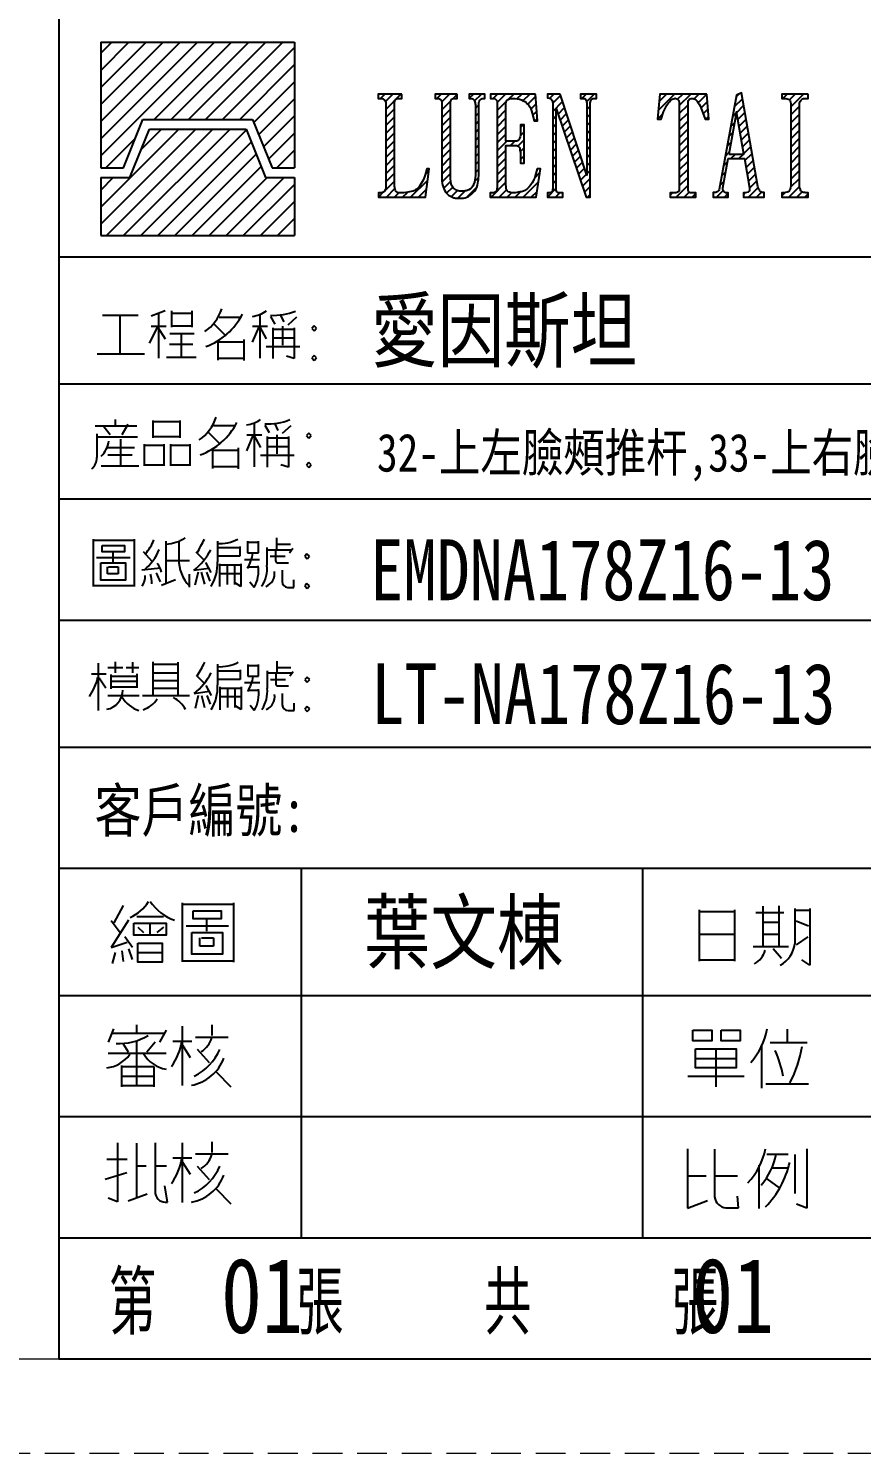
# Model space of a CAD drawing. Header units: millimetres. Extents: x 28656 to 29764, y -21384 to -20601.
# Drawn here: x 29523.4 to 29627.8, y -21384 to -21205.4 of the extents above; entities that cross this region are included whole.
import ezdxf

# ---------------------------------------------------------------- set-up
doc = ezdxf.new("R2010")
doc.units = ezdxf.units.MM
doc.header["$LTSCALE"] = 8
doc.linetypes.add('DASHED', pattern=[0.75, 0.5, -0.25])
doc.layers.add('A', color=7, linetype='Continuous')
doc.layers.add('dim', color=3, linetype='Continuous', lineweight=15)
doc.layers.add('MBOM-ASSIS-LAYER', color=71, linetype='Continuous', lineweight=9)
doc.styles.add('ROMANS', font='ROMANS.shx', dxfattribs={"height": 5, "bigfont": 'chineset.shx'})
doc.styles.add('style1', font='mingliu.ttc', dxfattribs={"width": 0.75})

# ---------------------------------------------------------------- blocks, each defined once
blk = doc.blocks.new('*X2')
at = {"color": 0}
for p, q in [((-246.878, -247.762), (-241.98, -242.864)), ((-246.878, -246.878), (-242.864, -242.864)), ((-246.596, -248.364), (-241.096, -242.864)), ((-245.713, -248.364), (-240.213, -242.864)), ((-244.829, -248.364), (-239.364, -242.899)), ((-244.798, -243.914), (-243.748, -242.864)), ((-243.945, -248.364), (-239.111, -243.531)), ((-243.061, -248.364), (-238.859, -244.162)), ((-242.177, -248.364), (-238.606, -244.793)), ((-246.878, -245.994), (-246.248, -245.364)), ((-241.293, -248.364), (-238.293, -245.364)), ((-240.409, -248.364), (-237.409, -245.364)), ((-239.525, -248.364), (-236.878, -245.717)), ((-238.641, -248.364), (-236.878, -246.6)), ((-237.758, -248.364), (-236.878, -247.484))]:
    blk.add_line(p, q, dxfattribs=at)
blk = doc.blocks.new('*X3')
at = {"color": 0}
for p, q in [((-246.878, -244.226), (-241.016, -238.364)), ((-246.878, -243.342), (-241.9, -238.364)), ((-246.878, -242.458), (-242.784, -238.364)), ((-246.878, -241.574), (-243.668, -238.364)), ((-246.878, -240.691), (-244.551, -238.364)), ((-246.878, -239.807), (-245.435, -238.364)), ((-246.878, -238.923), (-246.319, -238.364)), ((-244.132, -242.364), (-240.132, -238.364)), ((-243.248, -242.364), (-239.248, -238.364)), ((-242.364, -242.364), (-238.364, -238.364)), ((-241.48, -242.364), (-237.48, -238.364)), ((-240.596, -242.364), (-236.878, -238.646)), ((-239.713, -242.364), (-236.878, -239.529)), ((-238.979, -242.515), (-236.878, -240.413)), ((-238.727, -243.146), (-236.878, -241.297)), ((-238.474, -243.777), (-236.878, -242.181)), ((-238.221, -244.409), (-236.878, -243.065)), ((-246.632, -244.864), (-245.106, -243.338)), ((-237.793, -244.864), (-236.878, -243.949)), ((-245.748, -244.864), (-245.695, -244.811)), ((-236.909, -244.864), (-236.878, -244.833))]:
    blk.add_line(p, q, dxfattribs=at)
blk = doc.blocks.new('20051210.083501')
at = {"layer": 'A'}
for p, q in [((0, 0), (0, -12.46)), ((0, 0), (19.17, 0)), ((19.17, 0), (19.17, -12.46)), ((2.23, -12.46), (4.14, -7.67)), ((4.14, -7.67), (15.02, -7.67)), ((15.02, -7.67), (16.94, -12.46)), ((2.87, -13.42), (4.79, -8.62)), ((4.79, -8.62), (14.37, -8.62)), ((14.37, -8.62), (16.29, -13.42)), ((0, -12.46), (2.23, -12.46)), ((16.94, -12.46), (19.17, -12.46)), ((0, -13.42), (2.87, -13.42)), ((0, -13.42), (0, -19.17)), ((16.29, -13.42), (19.17, -13.42)), ((19.17, -13.42), (19.17, -19.17)), ((0, -19.17), (19.17, -19.17))]:
    blk.add_line(p, q, dxfattribs=at)
at = {"layer": 'A', "xscale": 1.916639999999461, "yscale": 1.916639999999916, "zscale": 1.91664}
for name in ['*X3', '*X2']:
    blk.add_blockref(name, (473.18, 456.86), dxfattribs=at)
blk = doc.blocks.new('20100617.142056')
at = {"layer": 'MBOM-ASSIS-LAYER'}
blk.add_line((-12.7, 12.7), (-1176.3, 12.7), dxfattribs=at)
at = {"layer": 'MBOM-ASSIS-LAYER', "linetype": 'DASHED'}
blk.add_line((0, 0), (-1189, 0), dxfattribs=at)

msp = doc.modelspace()

# ---------------------------------------------------------------- hatches: boundary and pattern name
at = {"layer": 'A'}
h = msp.add_hatch(dxfattribs=at)
h.set_pattern_fill('ANSI31', color=256, scale=0.224573, style=0)
h.set_pattern_definition([(45, (65794.35026, -19935.1397), (-0.50418051, 0.50418051), [])])
h.paths.add_polyline_path([(29735.448, -21225.999), (29735.448, -21226.548), (29735.941, -21226.548, 0.0414633), (29736.877, -21226.507, 0.0098365), (29738.088, -21226.33, 0.0742962), (29738.985, -21226.039, 0), (29738.985, -21226.039, 0.0820892), (29740.091, -21225.24, 0), (29740.091, -21225.24, 0.0994446), (29741.076, -21223.746, 0.0507965), (29741.576, -21222.026, 0.0544958), (29741.738, -21219.814), (29741.706, -21218.918), (29741.56, -21217.997, 0.0652171), (29741.391, -21217.238), (29741.391, -21217.238), (29741.019, -21216.221), (29740.575, -21215.454, 0.0255552), (29739.582, -21214.461, 0.1195021), (29738.613, -21213.936, 0.0499872), (29736.998, -21213.677, 0.0064973), (29735.941, -21213.629), (29735.456, -21213.613), (29735.456, -21214.17), (29736.021, -21214.17, -0.31305), (29736.167, -21214.21, -0.1750245), (29736.272, -21214.501), (29736.272, -21225.627, -0.0611975), (29736.223, -21225.781, -0.2937019), (29735.884, -21225.999)])
h.paths.add_polyline_path([(29737.375, -21214.589), (29737.375, -21225.551, 0), (29737.375, -21225.551, 0.1084649), (29737.434, -21225.817, 0.3983232), (29737.531, -21225.856), (29737.746, -21225.85, 0.0763618), (29738.343, -21225.74, 0.089624), (29739.149, -21225.285, 0), (29739.149, -21225.285, 0.0989952), (29739.785, -21224.499, 0.0470821), (29740.201, -21223.486, 0.0375978), (29740.532, -21222.005, 0), (29740.532, -21222.005, 0.0259589), (29740.649, -21220.751, 0.0205474), (29740.649, -21219.219, 0.0331816), (29740.506, -21217.894, 0), (29740.506, -21217.894, 0.0397704), (29740.22, -21216.789, 0), (29740.22, -21216.789, 0.0390929), (29739.824, -21215.88, 0.0785078), (29739.129, -21214.958, 0.0940735), (29738.298, -21214.412, 0.1004309), (29737.733, -21214.302, 0.0772307), (29737.453, -21214.347), (29737.395, -21214.445)], flags=16)
h.paths.add_polyline_path([(29721.386, -21213.635), (29721.386, -21214.181), (29721.782, -21214.181, -0.4471104), (29722.327, -21214.79), (29722.327, -21225.352, -0.3629609), (29721.782, -21226.004), (29721.407, -21226.004), (29721.407, -21226.55), (29727.33, -21226.55), (29727.758, -21222.99), (29727.48, -21222.99), (29727.266, -21223.749, -0.1151305), (29726.346, -21225.416, -0.1470783), (29725.748, -21225.78, -0.0200187), (29724.86, -21225.972, -0.0920225), (29723.791, -21225.962), (29723.546, -21225.748), (29723.417, -21225.181), (29723.417, -21223.887), (29723.417, -21214.751, -0.1486596), (29723.544, -21214.335, -0.2444346), (29723.846, -21214.169), (29724.363, -21214.169), (29724.363, -21213.635)])
h.paths.add_polyline_path([(29709.738, -21228.421), (29709.849, -21228.612), (29710.061, -21228.479), (29710.789, -21227.98, 0.0700903), (29711.166, -21227.635), (29711.596, -21227.242), (29712.148, -21226.584), (29712.583, -21225.952, 0.0489267), (29712.912, -21225.357, -0.0112917), (29713.449, -21224.189), (29713.661, -21223.552, 0.0452148), (29713.9, -21222.538, 0.0194511), (29714.054, -21221.036, 0.0381497), (29714.038, -21219.815, 0.0187929), (29713.873, -21218.525, 0.0471864), (29713.491, -21217.081, 0), (29713.491, -21217.081, 0.0282667), (29713.019, -21215.992, 0.0441271), (29712.328, -21214.878, 0.0213392), (29711.474, -21213.832, 0.0597799), (29710.518, -21212.988, 0.0000522), (29709.852, -21212.528), (29709.74, -21212.732), (29709.927, -21212.904, -0.0146115), (29710.426, -21213.39, -0.0089534), (29710.858, -21213.853, -0.0238855), (29711.269, -21214.355, -0.0123206), (29711.71, -21214.982, -0.0281505), (29712.173, -21215.767, 0), (29712.173, -21215.767, -0.0165965), (29712.623, -21216.717, -0.0665241), (29712.946, -21217.852, 0.0184753), (29713.077, -21218.567, -0.0507901), (29713.138, -21219.087), (29713.204, -21219.714, -0.0444565), (29713.226, -21220.951, -0.0008859), (29713.135, -21222.177, -0.0557862), (29712.865, -21223.611, 0.0089738), (29712.652, -21224.349), (29712.355, -21225.034), (29711.686, -21226.175), (29711.267, -21226.775), (29710.534, -21227.635)])
h.paths.add_polyline_path([(29728.355, -21216.772), (29728.633, -21213.622), (29734.539, -21213.622), (29734.772, -21216.763), (29734.333, -21216.763), (29733.77, -21215.322, 0.0956872), (29733.322, -21214.526, 0), (29733.322, -21214.526, 0.0984077), (29732.928, -21214.212, 0.2621702), (29732.445, -21214.23, 0), (29732.445, -21214.23, 0.2609355), (29732.195, -21214.678), (29732.195, -21225.515, 0.1320932), (29732.248, -21225.82, 0), (29732.248, -21225.82, 0.2912007), (29732.544, -21226.008), (29733.179, -21226.008), (29733.179, -21226.554), (29729.939, -21226.554), (29729.939, -21226.008), (29730.548, -21226.008, 0.1278797), (29730.96, -21225.882, 0.2609355), (29731.085, -21225.659), (29731.085, -21214.732), (29731.04, -21214.427), (29730.87, -21214.248), (29730.673, -21214.186, 0.2119014), (29730.485, -21214.159, 0.1524638), (29729.841, -21214.579, 0.0886389), (29729.125, -21215.85), (29728.803, -21216.772)])
h.paths.add_polyline_path([(29700.548, -21225.912), (29700.548, -21226.54), (29706.076, -21226.54), (29706.631, -21222.709), (29706.242, -21222.709), (29705.888, -21223.849, -0.078387), (29705.448, -21224.743, -0.0405768), (29704.834, -21225.479), (29704.445, -21225.71, -0.1243815), (29703.615, -21225.956, 0.0324642), (29703.204, -21225.999), (29701.746, -21225.999), (29706.624, -21214.165), (29706.624, -21213.602), (29701.241, -21213.602), (29700.707, -21217.246), (29701.09, -21217.246), (29701.349, -21216.388, -0.0647548), (29701.905, -21215.154, -0.1575087), (29702.785, -21214.403, -0.0914417), (29703.795, -21214.187, 0.0106211), (29704.228, -21214.165), (29705.412, -21214.165)])
h.paths.add_polyline_path([(29679.026, -21220.354, 0.0315123), (29679.154, -21222.349, 0.0402062), (29679.476, -21223.875, 0.0623728), (29680.092, -21225.282, -0.0031537), (29680.772, -21226.44, 0.0650154), (29681.379, -21227.231, 0.0004545), (29681.879, -21227.731, 0.066774), (29682.825, -21228.452, -0.0041036), (29683.083, -21228.602), (29683.192, -21228.414), (29682.967, -21228.194), (29682.396, -21227.598, -0.043122), (29681.725, -21226.765, -0.0144025), (29681.163, -21225.873, -0.0174648), (29680.609, -21224.857, -0.0539346), (29680.396, -21224.286, 0.031882), (29680.267, -21223.886), (29680.096, -21223.12, -0.0371427), (29679.959, -21222.178, 0.0047038), (29679.876, -21221.141, -0.0465851), (29679.88, -21219.966, -0.0007597), (29679.988, -21218.866, -0.0351514), (29680.205, -21217.604, 0), (29680.205, -21217.604, -0.0239146), (29680.505, -21216.592, -0.0614674), (29681, -21215.588, 0.0140719), (29681.525, -21214.738, -0.068346), (29682.288, -21213.759, 0.0243719), (29682.733, -21213.28, -0.0490829), (29683.208, -21212.817, 0), (29683.208, -21212.817, 0.0301326), (29683.303, -21212.732), (29683.192, -21212.526), (29682.801, -21212.788), (29682.801, -21212.788, 0.0494384), (29681.802, -21213.612, 0.0177696), (29681.055, -21214.418, 0.042056), (29680.504, -21215.179, 0.0470099), (29679.458, -21217.348, 0.0754491), (29679.21, -21218.543), (29679.118, -21219.14, 0.0385372)])
h.paths.add_polyline_path([(29686.348, -21222.452), (29687.335, -21226.675), (29687.541, -21226.469, -0.1357493), (29687.952, -21226.236, -0.2278345), (29688.487, -21226.346, 0.135743), (29689.035, -21226.565, -0.0672556), (29689.419, -21226.661), (29690.228, -21226.689), (29690.749, -21226.579, 0.1526658), (29691.434, -21226.195, 0.0586811), (29692.394, -21224.906, 0.1413241), (29692.668, -21223.796), (29692.709, -21222.987, 0.0934362), (29692.586, -21222.082, 0.0736867), (29692.065, -21221.054, 0), (29692.065, -21221.054, 0.101128), (29690.968, -21220.026, -0.036431), (29690.036, -21219.354, 0.0378749), (29689.021, -21218.628, -0.105904), (29688.528, -21218.162, -0.0243212), (29688.171, -21217.586, -0.0885428), (29687.98, -21217.024, 0), (29687.98, -21217.024, -0.0445383), (29687.925, -21216.16, 0), (29687.925, -21216.16, -0.0555732), (29688.076, -21215.063, -0.1531711), (29688.514, -21214.351, 0), (29688.514, -21214.351, -0.1349704), (29689.172, -21214.035, -0.1850459), (29689.967, -21214.186, 0.0194675), (29690.598, -21214.542), (29691.078, -21215.063, -0.0923633), (29691.585, -21215.872, -0.0080312), (29692.106, -21217.257), (29692.545, -21217.161), (29691.791, -21213.473), (29691.599, -21213.706, -0.2747762), (29690.913, -21213.953, -0.0854284), (29690.296, -21213.72, 0.1752427), (29689.049, -21213.487, 0.1106125), (29687.925, -21213.939, 0.1819994), (29687.047, -21215.2, 0.0535258), (29686.801, -21216.942, 0.1300031), (29687.13, -21218.381, 0.0775644), (29688.034, -21219.601, 0), (29688.034, -21219.601, 0.0682662), (29689.172, -21220.451, -0.0563125), (29690.214, -21221.191, 0.0033658), (29691.037, -21221.918, -0.1932925), (29691.366, -21222.562), (29691.53, -21222.946, -0.1577109), (29691.612, -21223.837), (29691.544, -21224.618), (29691.283, -21225.194), (29690.845, -21225.784, -0.2441194), (29690.365, -21226.017), (29690.091, -21226.099), (29689.693, -21226.072, -0.1667011), (29688.816, -21225.701, -0.0146364), (29688.021, -21224.948, -0.1187079), (29687.404, -21223.933), (29686.828, -21222.37)])
h.paths.add_polyline_path([(29658.391, -21225.999), (29658.391, -21226.548), (29658.883, -21226.548, 0.0414633), (29659.82, -21226.507, 0.0098365), (29661.031, -21226.33, 0.0742962), (29661.927, -21226.039, 0), (29661.927, -21226.039, 0.0820892), (29663.033, -21225.24, 0), (29663.033, -21225.24, 0.0994446), (29664.018, -21223.746, 0.0507965), (29664.519, -21222.026, 0.0544958), (29664.681, -21219.814), (29664.648, -21218.918), (29664.503, -21217.997, 0.0652171), (29664.333, -21217.238), (29663.962, -21216.221), (29663.518, -21215.454, 0.0255552), (29662.525, -21214.461, 0.1195021), (29661.556, -21213.936, 0.0499872), (29659.941, -21213.677, 0.0064973), (29658.883, -21213.629), (29658.883, -21213.629), (29658.399, -21213.613), (29658.399, -21214.17), (29658.964, -21214.17, -0.31305), (29659.109, -21214.21, -0.1750245), (29659.214, -21214.501), (29659.214, -21225.627, -0.0611975), (29659.166, -21225.781, 0), (29659.166, -21225.781, -0.2937019), (29658.827, -21225.999)])
h.paths.add_polyline_path([(29651.324, -21213.635), (29651.324, -21214.181), (29651.72, -21214.181, -0.4471104), (29652.265, -21214.79), (29652.265, -21225.352, -0.3629609), (29651.72, -21226.004), (29651.346, -21226.004), (29651.346, -21226.55), (29657.268, -21226.55), (29657.696, -21222.99), (29657.418, -21222.99), (29657.204, -21223.749), (29657.204, -21223.749, -0.1151305), (29656.285, -21225.416, -0.1470783), (29655.686, -21225.78, -0.0200187), (29654.799, -21225.972, -0.0920225), (29653.73, -21225.962), (29653.484, -21225.748), (29653.355, -21225.181), (29653.355, -21223.887), (29653.355, -21214.751, -0.1486596), (29653.482, -21214.335, -0.2444346), (29653.784, -21214.169), (29654.301, -21214.169), (29654.301, -21213.635)])
h.paths.add_polyline_path([(29660.318, -21214.589), (29660.318, -21225.551, 0.1084649), (29660.377, -21225.817, 0.3983232), (29660.474, -21225.856), (29660.688, -21225.85, 0.0763618), (29661.286, -21225.74, 0.089624), (29662.091, -21225.285, 0), (29662.091, -21225.285, 0.0989952), (29662.728, -21224.499, 0.0470821), (29663.143, -21223.486, 0.0375978), (29663.475, -21222.005, 0), (29663.475, -21222.005, 0.0259589), (29663.592, -21220.751, 0.0205474), (29663.592, -21219.219, 0.0331816), (29663.449, -21217.894, 0.0397704), (29663.163, -21216.789, 0), (29663.163, -21216.789, 0.0390929), (29662.767, -21215.88, 0.0785078), (29662.072, -21214.958, 0.0940735), (29661.24, -21214.412, 0.1004309), (29660.675, -21214.302, 0.0772307), (29660.396, -21214.347), (29660.338, -21214.445)], flags=16)
h.paths.add_polyline_path([(29637.314, -21220.58), (29637.371, -21221.185), (29637.485, -21222.245), (29637.655, -21223.323, 0.1114199), (29638.147, -21224.817, 0.0496859), (29639.187, -21226.217, 0.186465), (29640.057, -21226.652), (29640.454, -21226.689, 0.0375207), (29641.249, -21226.462, 0.1534797), (29642.081, -21225.819), (29642.818, -21224.76, 0.0128615), (29643.461, -21222.547, 0.0754903), (29643.67, -21220.599, 0.0019683), (29643.537, -21217.857, 0.0822677), (29643.159, -21216.135), (29642.705, -21215.001), (29642.1, -21214.149), (29641.343, -21213.639, 0.2029711), (29640.643, -21213.469, 0.019715), (29639.717, -21213.658, 0.1971419), (29638.809, -21214.32, 0.0532198), (29637.825, -21216.381, 0.0768728), (29637.371, -21218.802)])
h.paths.add_polyline_path([(29630.208, -21226.002), (29630.208, -21226.548), (29631.958, -21226.548), (29631.958, -21226.007), (29631.656, -21226.007, -0.236068), (29631.383, -21225.87, -0.1778629), (29631.324, -21225.675, 0.0731766), (29631.31, -21225.504), (29631.31, -21216.182), (29632.953, -21226.267), (29633.402, -21226.267), (29634.874, -21215.56), (29634.874, -21225.546, -0.1813346), (29634.728, -21225.936), (29634.572, -21225.985), (29634.425, -21225.994), (29634.26, -21225.994), (29634.26, -21226.54), (29636.727, -21226.54), (29636.727, -21225.994), (29636.259, -21225.994, -0.2703491), (29636.025, -21225.858, -0.1661539), (29635.966, -21225.546), (29635.966, -21214.663, -0.2754595), (29636.268, -21214.156), (29636.737, -21214.156), (29636.737, -21213.61), (29634.698, -21213.61), (29633.333, -21222.981), (29631.851, -21213.617), (29630.213, -21213.617), (29630.213, -21214.168), (29630.515, -21214.168, -0.2042261), (29630.812, -21214.295, 0), (29630.812, -21214.295, -0.2004412), (29630.871, -21214.446, 0.0488454), (29630.886, -21214.651), (29630.886, -21225.514, -0.1282881), (29630.798, -21225.851, -0.2763778), (29630.535, -21226.002)])
h.paths.add_polyline_path([(29638.424, -21219.725, 0.0107728), (29638.472, -21221.636, 0.0226526), (29638.665, -21223.723, 0.0660072), (29638.922, -21224.654, 0.0545447), (29639.452, -21225.601, 0.2164164), (29640.254, -21226.066, 0.1433054), (29641.025, -21225.922, 0), (29641.025, -21225.922, 0.1933289), (29641.811, -21225.023, 0.0342724), (29642.341, -21223.097, 0.0520414), (29642.582, -21220.592), (29642.566, -21218.618), (29642.293, -21216.531), (29641.94, -21215.279, -0.0180621), (29641.506, -21214.524, 0.2109706), (29641.121, -21214.219, 0.0423726), (29640.463, -21214.107, 0.2013091), (29639.917, -21214.284, 0.0679648), (29639.419, -21214.846, 0), (29639.419, -21214.846, 0.0561857), (29638.922, -21215.809, 0.0807476), (29638.504, -21217.831)], flags=16)
h.paths.add_polyline_path([(29644.441, -21213.618), (29644.441, -21214.174), (29644.801, -21214.174, -0.4453624), (29645.265, -21214.689), (29645.265, -21224.086, 0.1272962), (29645.729, -21225.878, 0.0960143), (29645.878, -21226.056, -0.0247325), (29646.21, -21226.353), (29646.691, -21226.577, 0.1076234), (29647.075, -21226.663), (29647.785, -21226.674, 0.1445312), (29648.609, -21226.445, 0.0767167), (29649.354, -21225.804, 0), (29649.354, -21225.804, 0.1475227), (29649.806, -21224.773, -0.0034333), (29649.921, -21223.88), (29649.921, -21214.723, -0.3258682), (29650.321, -21214.174), (29650.688, -21214.174), (29650.688, -21213.624), (29648.712, -21213.624), (29648.712, -21214.174), (29649.022, -21214.174, -0.2211811), (29649.268, -21214.288, -0.1386424), (29649.457, -21214.706, -0.0291948), (29649.48, -21214.958), (29649.48, -21223.834, -0.096528), (29649.262, -21224.95, -0.1769594), (29648.667, -21225.609, 0), (29648.667, -21225.609, -0.0838676), (29648.214, -21225.758, -0.0420431), (29647.613, -21225.798, -0.1259814), (29647.092, -21225.655, 0), (29647.092, -21225.655, -0.0862317), (29646.662, -21225.3, -0.130353), (29646.513, -21224.991), (29646.416, -21224.687), (29646.359, -21224.103), (29646.359, -21214.632, -0.403205), (29646.806, -21214.168), (29647.189, -21214.168), (29647.189, -21213.618)])
h.paths.add_polyline_path([(29609.235, -21225.972), (29609.235, -21226.55), (29611.111, -21226.55), (29611.111, -21226), (29610.942, -21226, -0.2793781), (29610.476, -21225.718, 0), (29610.476, -21225.718, -0.1828166), (29610.434, -21225.365), (29611.083, -21221.712), (29613.156, -21221.712), (29613.763, -21225.365, -0.117222), (29613.735, -21225.774), (29613.593, -21225.93), (29613.227, -21225.986), (29613.001, -21225.986), (29613.001, -21226.55), (29615.625, -21226.55), (29615.625, -21225.972), (29615.498, -21225.972, -0.3099246), (29615.004, -21225.633, 0.0340023), (29614.807, -21225.21), (29612.761, -21213.46), (29612.155, -21213.774), (29609.968, -21225.577, -0.1981024), (29609.813, -21225.817, -0.0880206), (29609.475, -21225.972)])
h.paths.add_polyline_path([(29611.19, -21221.141), (29612.146, -21215.838), (29613.067, -21221.141)], flags=16)
h.paths.add_polyline_path([(29617.84, -21213.627), (29617.84, -21214.173), (29618.155, -21214.173, -0.1151205), (29618.785, -21214.32), (29618.869, -21214.478), (29618.932, -21214.793), (29618.932, -21225.203, -0.165023), (29618.733, -21225.791, -0.196744), (29618.48, -21225.938, 0.0151159), (29618.113, -21226.001), (29617.84, -21226.001), (29617.84, -21226.558), (29621.138, -21226.558), (29621.138, -21225.991), (29620.844, -21225.991, -0.1510207), (29620.266, -21225.812, -0.2299796), (29620.14, -21225.592), (29620.046, -21225.276, -0.1303355), (29620.035, -21224.951), (29620.035, -21214.909, -0.23248), (29620.34, -21214.289, 0), (29620.34, -21214.289, -0.2001016), (29620.77, -21214.173), (29621.118, -21214.173), (29621.118, -21213.627)])
h.paths.add_polyline_path([(29588.457, -21213.619), (29588.457, -21214.098), (29588.542, -21214.098, -0.296966), (29589.035, -21214.418, 0), (29589.035, -21214.418, -0.1129405), (29589.116, -21214.839), (29589.116, -21225.476, -0.139346), (29588.994, -21225.905, -0.2178389), (29588.899, -21225.968, 0.0242396), (29588.728, -21226.004), (29588.457, -21226.004), (29588.457, -21226.547), (29590.368, -21226.547), (29590.368, -21226), (29589.916, -21226, -0.3152222), (29589.6, -21225.778, 0), (29589.6, -21225.778, -0.090974), (29589.555, -21225.512), (29589.555, -21215.412), (29593.323, -21226.547), (29593.82, -21226.547), (29593.82, -21214.735, -0.1765617), (29593.997, -21214.251, -0.2069332), (29594.123, -21214.188, 0.0522334), (29594.263, -21214.165), (29594.588, -21214.165), (29594.588, -21213.623), (29592.614, -21213.623), (29592.614, -21214.161), (29592.93, -21214.161, -0.1748169), (29593.206, -21214.26, 0), (29593.206, -21214.26, -0.196301), (29593.346, -21214.522, 0.0208197), (29593.377, -21214.739), (29593.377, -21223.804), (29590.047, -21213.619)])
h.paths.add_polyline_path([(29602.241, -21216.772), (29602.519, -21213.622), (29608.425, -21213.622), (29608.658, -21216.763), (29608.219, -21216.763), (29607.655, -21215.322, 0.0956872), (29607.208, -21214.526, 0), (29607.208, -21214.526, 0.0984077), (29606.814, -21214.212, 0.2621702), (29606.331, -21214.23, 0), (29606.331, -21214.23, 0.2609355), (29606.08, -21214.678), (29606.08, -21225.515, 0.1320932), (29606.134, -21225.82, 0), (29606.134, -21225.82, 0.2912007), (29606.429, -21226.008), (29607.065, -21226.008), (29607.065, -21226.554), (29603.825, -21226.554), (29603.825, -21226.008), (29604.434, -21226.008, 0.1278797), (29604.845, -21225.882, 0.2609355), (29604.971, -21225.659), (29604.971, -21214.732), (29604.926, -21214.427), (29604.756, -21214.248), (29604.559, -21214.186, 0.2119014), (29604.371, -21214.159, 0.1524638), (29603.727, -21214.579, 0.0886389), (29603.011, -21215.85), (29602.689, -21216.772)])
h.paths.add_polyline_path([(29665.337, -21222.452), (29665.817, -21222.37), (29666.392, -21223.933, 0.1187079), (29667.009, -21224.948, 0.0146364), (29667.804, -21225.701, 0.1667011), (29668.682, -21226.072), (29669.079, -21226.099), (29669.354, -21226.017, 0.2441194), (29669.833, -21225.784), (29670.272, -21225.194), (29670.532, -21224.618), (29670.601, -21223.837, 0.1577109), (29670.519, -21222.946), (29670.354, -21222.562, 0.1932925), (29670.025, -21221.918, -0.0033658), (29669.203, -21221.191, 0.0563125), (29668.161, -21220.451, -0.0682662), (29667.023, -21219.601, -0.0775644), (29666.118, -21218.381, -0.1300031), (29665.789, -21216.942, -0.0535258), (29666.036, -21215.2, -0.1819994), (29666.913, -21213.939, -0.1106125), (29668.037, -21213.487, -0.1752427), (29669.285, -21213.72, 0.0854284), (29669.902, -21213.953, 0.2747762), (29670.587, -21213.706), (29670.779, -21213.473), (29671.533, -21217.161), (29671.095, -21217.257, 0.0080312), (29670.574, -21215.872, 0.0923633), (29670.066, -21215.063), (29669.587, -21214.542, -0.0194675), (29668.956, -21214.186, 0.1850459), (29668.161, -21214.035, 0.1349704), (29667.503, -21214.351, 0.153171), (29667.064, -21215.063, 0.0555732), (29666.913, -21216.16, 0.0445383), (29666.968, -21217.024, 0.0885428), (29667.16, -21217.586, 0.0243212), (29667.517, -21218.162, 0.105904), (29668.01, -21218.628, -0.0378749), (29669.025, -21219.354, 0.036431), (29669.957, -21220.026, -0.101128), (29671.053, -21221.054, -0.0736867), (29671.574, -21222.082, -0.0934362), (29671.698, -21222.987), (29671.657, -21223.796, -0.1413241), (29671.382, -21224.906, -0.0586811), (29670.423, -21226.195, -0.1526658), (29669.737, -21226.579), (29669.216, -21226.689), (29668.408, -21226.661, 0.0672556), (29668.024, -21226.565, -0.135743), (29667.475, -21226.346, 0.2278345), (29666.941, -21226.236, 0.1357493), (29666.529, -21226.469), (29666.324, -21226.675)])
h.paths.add_polyline_path([(29574.38, -21213.618), (29574.38, -21214.174), (29574.741, -21214.174, -0.4453624), (29575.205, -21214.689), (29575.205, -21224.086, 0.1272962), (29575.669, -21225.878, 0.0960143), (29575.818, -21226.056, -0.0247325), (29576.15, -21226.353), (29576.631, -21226.577, 0.1076234), (29577.015, -21226.663), (29577.725, -21226.674, 0.1445312), (29578.549, -21226.445, 0.0767167), (29579.294, -21225.804, 0.1475227), (29579.746, -21224.773, -0.0034333), (29579.861, -21223.88), (29579.861, -21214.723, -0.3258682), (29580.261, -21214.174), (29580.628, -21214.174), (29580.628, -21213.624), (29578.652, -21213.624), (29578.652, -21214.174), (29578.961, -21214.174, -0.2211811), (29579.208, -21214.288, -0.1386424), (29579.397, -21214.706, 0), (29579.397, -21214.706, -0.0291948), (29579.42, -21214.958), (29579.42, -21223.834, -0.096528), (29579.202, -21224.95, -0.1769594), (29578.606, -21225.609, 0), (29578.606, -21225.609, -0.0838676), (29578.154, -21225.758, -0.0420431), (29577.553, -21225.798, -0.1259814), (29577.032, -21225.655, -0.0862317), (29576.602, -21225.3, -0.130353), (29576.453, -21224.991), (29576.356, -21224.687), (29576.299, -21224.103), (29576.299, -21214.632, -0.403205), (29576.745, -21214.168), (29577.129, -21214.168), (29577.129, -21213.618)])
h.paths.add_polyline_path([(29567.249, -21213.635), (29567.249, -21214.181), (29567.645, -21214.181, -0.4471104), (29568.19, -21214.79), (29568.19, -21225.352, -0.3629609), (29567.645, -21226.004), (29567.271, -21226.004), (29567.271, -21226.55), (29573.193, -21226.55), (29573.621, -21222.99), (29573.343, -21222.99), (29573.129, -21223.749), (29573.129, -21223.749, -0.1151305), (29572.21, -21225.416, -0.1470783), (29571.611, -21225.78, -0.0200187), (29570.724, -21225.972, -0.0920225), (29569.655, -21225.962), (29569.409, -21225.748), (29569.28, -21225.181), (29569.28, -21223.887), (29569.28, -21214.751, -0.1486596), (29569.407, -21214.335, -0.2444346), (29569.709, -21214.169), (29570.227, -21214.169), (29570.227, -21213.635)])
h.paths.add_polyline_path([(29581.276, -21226.546), (29581.276, -21226.002), (29581.727, -21226.002, -0.0697377), (29581.915, -21225.908, 0.2346711), (29582.065, -21225.758, 0.0812777), (29582.149, -21225.242), (29582.149, -21214.788, 0.0911807), (29582.102, -21214.441, 0.3243613), (29581.727, -21214.168), (29581.323, -21214.168), (29581.323, -21213.624), (29586.972, -21213.624), (29587.207, -21216.965), (29586.804, -21216.965), (29586.531, -21216.017, 0.127245), (29586.072, -21214.985, 0), (29586.072, -21214.985, 0.1044537), (29585.424, -21214.45, 0), (29585.424, -21214.45, 0.104851), (29584.42, -21214.168, 0.0655863), (29583.716, -21214.215, 0.3574663), (29583.247, -21214.788), (29583.247, -21219.527), (29584.495, -21219.527, 0.2828165), (29584.87, -21219.348, 0.145032), (29585.096, -21218.588), (29585.096, -21217.462), (29585.556, -21217.462), (29585.556, -21222.295), (29585.096, -21222.295), (29585.096, -21221.31), (29585.077, -21220.972), (29585.011, -21220.615, 0.4453624), (29584.505, -21220.052), (29583.247, -21220.052), (29583.247, -21225.054, -0.0118619), (29583.294, -21225.439, 0.306736), (29583.707, -21225.936, 0.1268605), (29584.636, -21225.964, -0.0157214), (29585.171, -21225.861, 0.1183441), (29585.734, -21225.626, 0.0973563), (29586.541, -21224.754, 0), (29586.541, -21224.754, 0.0700144), (29586.935, -21223.853), (29586.935, -21223.853), (29587.179, -21222.98), (29587.592, -21222.98), (29587.038, -21226.546)])

# ---------------------------------------------------------------- linework, layer by layer
for p, q in [((29527.239, -21203.691), (29527.239, -21372.191)), ((29752.159, -21234.051), (29527.239, -21234.051)), ((29532.717, -21241.346), (29537.177, -21241.346)), ((29534.874, -21241.346), (29534.874, -21246.196)), ((29540.56, -21240.807), (29538.819, -21241.468)), ((29539.719, -21241.23), (29539.719, -21246.738)), ((29541.347, -21240.804), (29541.347, -21242.822)), ((29541.347, -21241.083), (29543.909, -21241.083)), ((29543.909, -21240.804), (29543.909, -21242.855)), ((29552.429, -21241.23), (29552.429, -21246.738)), ((29553.758, -21241.492), (29554.318, -21242.447)), ((29555.021, -21241.36), (29555.406, -21242.183)), ((29539.606, -21242.812), (29538.532, -21244.845)), ((29538.795, -21242.718), (29540.682, -21242.718)), ((29539.606, -21242.812), (29540.553, -21244.309)), ((29541.363, -21242.691), (29543.909, -21242.691)), ((29546.653, -21242.429), (29548.147, -21243.923)), ((29547.326, -21241.592), (29550.019, -21241.592)), ((29552.274, -21242.812), (29551.475, -21244.705)), ((29551.505, -21242.718), (29553.392, -21242.718)), ((29552.432, -21242.838), (29553.22, -21244.297)), ((29554.044, -21242.941), (29554.044, -21246.761)), ((29554.066, -21243.106), (29556.724, -21243.106)), ((29555.252, -21242.71), (29555.252, -21245.082)), ((29557.031, -21241.591), (29555.944, -21242.568)), ((29556.735, -21242.941), (29556.735, -21246.761)), ((29559.217, -21242.688), (29558.943, -21242.996)), ((29558.943, -21242.996), (29559.239, -21243.314)), ((29559.536, -21242.985), (29559.217, -21242.688)), ((29559.239, -21243.314), (29559.536, -21242.985)), ((29541.084, -21244.989), (29544.007, -21244.989)), ((29541.134, -21243.627), (29544.172, -21243.627)), ((29542.579, -21243.676), (29542.579, -21246.466)), ((29547.162, -21244.448), (29547.162, -21246.975)), ((29547.309, -21244.661), (29550.38, -21244.661)), ((29550.413, -21244.399), (29550.413, -21247.008)), ((29554.077, -21244.181), (29556.702, -21244.181)), ((29532.055, -21246.196), (29537.986, -21246.196)), ((29540.707, -21246.614), (29544.451, -21246.614)), ((29547.293, -21246.713), (29550.413, -21246.713)), ((29553.231, -21245.257), (29557.427, -21245.257)), ((29556.735, -21246.761), (29555.779, -21246.465)), ((29559.217, -21246.388), (29558.943, -21246.695)), ((29558.943, -21246.695), (29559.239, -21247.014)), ((29559.536, -21246.684), (29559.217, -21246.388)), ((29559.239, -21247.014), (29559.536, -21246.684)), ((29752.159, -21249.99), (29527.239, -21249.99)), ((29531.793, -21255.198), (29537.013, -21255.198)), ((29532.863, -21255.307), (29533.671, -21256.289)), ((29534.304, -21254.412), (29534.304, -21255.242)), ((29535.899, -21255.045), (29535.112, -21256.333)), ((29539.029, -21254.535), (29539.029, -21256.695)), ((29539.043, -21254.676), (29542.397, -21254.676)), ((29542.397, -21254.535), (29542.397, -21256.709)), ((29546.631, -21255.169), (29549.324, -21255.169)), ((29551.711, -21254.844), (29551.711, -21260.352)), ((29553.04, -21255.106), (29553.6, -21256.061)), ((29554.303, -21254.975), (29554.688, -21255.798)), ((29556.313, -21255.205), (29555.226, -21256.182)), ((29531.989, -21256.202), (29531.989, -21259.171)), ((29531.997, -21256.584), (29537.105, -21256.584)), ((29534.972, -21256.864), (29534.972, -21260.216)), ((29537.934, -21257.523), (29537.934, -21260.215)), ((29539.015, -21256.555), (29542.383, -21256.555)), ((29540.39, -21257.523), (29540.39, -21260.201)), ((29541.204, -21257.523), (29541.204, -21260.215)), ((29543.66, -21257.523), (29543.66, -21260.201)), ((29545.958, -21256.006), (29547.452, -21257.499)), ((29551.556, -21256.426), (29550.757, -21258.32)), ((29550.787, -21256.332), (29552.674, -21256.332)), ((29551.714, -21256.452), (29552.502, -21257.911)), ((29553.326, -21256.555), (29553.326, -21260.376)), ((29553.348, -21256.72), (29556.006, -21256.72)), ((29554.534, -21256.325), (29554.534, -21258.696)), ((29556.017, -21256.555), (29556.017, -21260.376)), ((29558.541, -21256.118), (29558.266, -21256.426)), ((29558.266, -21256.426), (29558.562, -21256.744)), ((29558.859, -21256.415), (29558.541, -21256.118)), ((29558.562, -21256.744), (29558.859, -21256.415)), ((29533.218, -21257.902), (29536.726, -21257.902)), ((29533.386, -21258.856), (29536.403, -21258.856)), ((29537.976, -21257.649), (29540.348, -21257.649)), ((29541.246, -21257.649), (29543.618, -21257.649)), ((29546.467, -21258.024), (29546.467, -21260.552)), ((29546.615, -21258.238), (29549.686, -21258.238)), ((29549.718, -21257.975), (29549.718, -21260.585)), ((29552.513, -21258.872), (29556.709, -21258.872)), ((29553.359, -21257.796), (29555.984, -21257.796)), ((29532.558, -21260.216), (29537.259, -21260.216)), ((29537.948, -21260.103), (29540.376, -21260.103)), ((29541.218, -21260.103), (29543.646, -21260.103)), ((29546.598, -21260.289), (29549.718, -21260.289)), ((29556.017, -21260.376), (29555.061, -21260.079)), ((29558.541, -21259.818), (29558.266, -21260.125)), ((29558.266, -21260.125), (29558.562, -21260.444)), ((29558.859, -21260.114), (29558.541, -21259.818)), ((29558.562, -21260.444), (29558.859, -21260.114)), ((29752.159, -21264.411), (29527.239, -21264.411)), ((29531.556, -21269.411), (29531.556, -21275.335)), ((29531.556, -21269.549), (29536.656, -21269.549)), ((29536.687, -21269.411), (29536.687, -21275.35)), ((29540.631, -21269.654), (29540.631, -21274.893)), ((29542.252, -21269.762), (29542.252, -21271.914)), ((29547.097, -21269.648), (29547.097, -21272.238)), ((29550.878, -21269.668), (29550.878, -21271.146)), ((29550.889, -21269.806), (29552.196, -21269.806)), ((29552.242, -21271.146), (29552.242, -21269.668)), ((29554.511, -21269.256), (29554.511, -21270.722)), ((29554.523, -21270.058), (29556.265, -21270.058)), ((29531.954, -21271.707), (29536.181, -21271.707)), ((29533.991, -21271.064), (29533.991, -21272.258)), ((29537.804, -21270.966), (29538.867, -21272.183)), ((29544.401, -21271.016), (29545.498, -21272.092)), ((29547.128, -21270.473), (29549.918, -21270.473)), ((29549.928, -21271.549), (29547.128, -21271.549)), ((29549.928, -21270.337), (29549.928, -21271.549)), ((29550.878, -21271.146), (29552.242, -21271.146)), ((29553.308, -21270.459), (29553.308, -21272.681)), ((29553.325, -21270.746), (29556.396, -21270.746)), ((29553.706, -21271.561), (29555.596, -21271.561)), ((29554.384, -21270.875), (29554.384, -21272.094)), ((29556.556, -21270.593), (29556.137, -21271.157)), ((29558.315, -21271.255), (29558.041, -21271.563)), ((29558.041, -21271.563), (29558.337, -21271.881)), ((29558.634, -21271.552), (29558.315, -21271.255)), ((29558.337, -21271.881), (29558.634, -21271.552)), ((29533.317, -21273.743), (29533.317, -21272.901)), ((29533.47, -21272.901), (29534.68, -21272.901)), ((29534.68, -21272.901), (29534.68, -21273.743)), ((29537.636, -21273.259), (29539.969, -21273)), ((29540.658, -21272.067), (29543.603, -21272.067)), ((29544.15, -21273.314), (29546.031, -21273.032)), ((29544.683, -21273.565), (29544.275, -21275.194)), ((29545.069, -21273.565), (29545.477, -21275.058)), ((29545.613, -21272.332), (29546.282, -21273.575)), ((29545.749, -21273.565), (29546.156, -21274.672)), ((29547.379, -21272.499), (29547.379, -21275.35)), ((29547.379, -21272.635), (29550.075, -21272.635)), ((29547.41, -21273.711), (29550.043, -21273.711)), ((29548.319, -21272.666), (29548.319, -21275.079)), ((29549.26, -21272.666), (29549.26, -21275.079)), ((29550.054, -21272.499), (29550.054, -21275.34)), ((29550.477, -21271.96), (29552.391, -21271.96)), ((29551.015, -21272.899), (29552.207, -21272.899)), ((29554.635, -21272.368), (29555.992, -21272.368)), ((29555.199, -21273.314), (29555.199, -21274.738)), ((29531.587, -21275.212), (29536.671, -21275.212)), ((29534.68, -21273.743), (29533.317, -21273.743)), ((29540.09, -21275.172), (29541.856, -21274.47)), ((29543.603, -21275.433), (29543.603, -21273.804)), ((29550.054, -21275.34), (29549.385, -21274.912)), ((29551.692, -21275.454), (29551.164, -21274.801)), ((29555.923, -21275.462), (29556.693, -21275.462)), ((29556.693, -21275.462), (29556.693, -21274.517)), ((29558.315, -21274.955), (29558.041, -21275.262)), ((29558.041, -21275.262), (29558.337, -21275.581)), ((29558.634, -21275.251), (29558.315, -21274.955)), ((29558.337, -21275.581), (29558.634, -21275.251)), ((29752.159, -21279.592), (29527.239, -21279.592)), ((29532.166, -21284.949), (29532.166, -21290.892)), ((29533.373, -21285.502), (29535.246, -21285.502)), ((29534.309, -21284.807), (29534.309, -21286.155)), ((29535.672, -21285.502), (29537.276, -21285.502)), ((29536.481, -21284.821), (29536.481, -21286.169)), ((29539.021, -21284.807), (29539.021, -21288.992)), ((29539.021, -21285.076), (29542.115, -21285.076)), ((29539.021, -21286.155), (29542.115, -21286.155)), ((29542.144, -21284.821), (29542.144, -21288.963)), ((29547.125, -21285.089), (29547.125, -21287.679)), ((29547.157, -21285.914), (29549.947, -21285.914)), ((29549.957, -21285.778), (29549.957, -21286.99)), ((29550.906, -21285.109), (29550.906, -21286.587)), ((29550.918, -21285.247), (29552.225, -21285.247)), ((29552.27, -21286.587), (29552.27, -21285.109)), ((29553.336, -21285.9), (29553.336, -21288.122)), ((29553.353, -21286.187), (29556.425, -21286.187)), ((29554.54, -21284.697), (29554.54, -21286.163)), ((29554.551, -21285.499), (29556.294, -21285.499)), ((29556.585, -21286.034), (29556.165, -21286.598)), ((29531.343, -21286.311), (29533.146, -21286.311)), ((29532.28, -21286.807), (29533.103, -21288.055)), ((29533.756, -21286.396), (29533.756, -21288.183)), ((29533.784, -21287.913), (29536.949, -21287.913)), ((29533.798, -21287.218), (29536.935, -21287.218)), ((29533.813, -21286.566), (29536.992, -21286.566)), ((29536.992, -21286.311), (29536.992, -21288.055)), ((29539.021, -21287.119), (29542.115, -21287.119)), ((29544.429, -21286.457), (29545.526, -21287.533)), ((29545.641, -21287.773), (29546.31, -21289.016)), ((29549.957, -21286.99), (29547.157, -21286.99)), ((29547.407, -21287.94), (29547.407, -21290.791)), ((29550.082, -21287.94), (29550.082, -21290.781)), ((29550.505, -21287.4), (29552.419, -21287.4)), ((29550.906, -21286.587), (29552.27, -21286.587)), ((29553.734, -21287.002), (29555.624, -21287.002)), ((29554.413, -21286.316), (29554.413, -21287.535)), ((29554.664, -21287.809), (29556.021, -21287.809)), ((29558.344, -21286.696), (29558.07, -21287.004)), ((29558.07, -21287.004), (29558.366, -21287.322)), ((29558.663, -21286.993), (29558.344, -21286.696)), ((29558.366, -21287.322), (29558.663, -21286.993)), ((29533.373, -21288.992), (29537.29, -21288.992)), ((29537.716, -21288.992), (29543.592, -21288.992)), ((29539.021, -21288.069), (29542.115, -21288.069)), ((29544.178, -21288.755), (29546.059, -21288.473)), ((29544.711, -21289.005), (29544.304, -21290.635)), ((29545.098, -21289.005), (29545.505, -21290.499)), ((29545.777, -21289.005), (29546.185, -21290.112)), ((29547.407, -21288.076), (29550.103, -21288.076)), ((29547.439, -21289.152), (29550.072, -21289.152)), ((29548.348, -21288.107), (29548.348, -21290.52)), ((29549.288, -21288.107), (29549.288, -21290.52)), ((29551.044, -21288.34), (29552.236, -21288.34)), ((29555.228, -21288.754), (29555.228, -21290.179)), ((29550.082, -21290.781), (29549.414, -21290.353)), ((29551.72, -21290.895), (29551.193, -21290.242)), ((29555.952, -21290.903), (29556.722, -21290.903)), ((29556.722, -21290.903), (29556.722, -21289.958)), ((29558.344, -21290.396), (29558.07, -21290.703)), ((29558.07, -21290.703), (29558.366, -21291.022)), ((29558.663, -21290.692), (29558.344, -21290.396)), ((29558.366, -21291.022), (29558.663, -21290.692)), ((29752.159, -21295.531), (29527.239, -21295.531)), ((29752.159, -21310.711), (29527.239, -21310.711)), ((29557.603, -21310.711), (29557.603, -21357.011)), ((29600.357, -21310.711), (29600.357, -21357.011)), ((29535.292, -21315.349), (29534.124, -21317.511)), ((29542.7, -21315.004), (29542.7, -21322.409)), ((29542.7, -21315.176), (29549.075, -21315.176)), ((29549.113, -21315.004), (29549.113, -21322.428)), ((29607.474, -21315.894), (29607.474, -21322.314)), ((29607.5, -21316.08), (29611.933, -21316.08)), ((29611.907, -21315.867), (29611.907, -21322.314)), ((29614.562, -21316.221), (29618.078, -21316.221)), ((29615.43, -21315.396), (29615.43, -21320.461)), ((29617.437, -21315.382), (29617.437, -21320.418)), ((29619.445, -21315.723), (29619.445, -21320.12)), ((29619.473, -21315.908), (29621.31, -21315.908)), ((29621.31, -21315.695), (29621.31, -21322.823)), ((29535.962, -21317.185), (29533.78, -21320.591)), ((29533.799, -21317.204), (29534.909, -21318.716)), ((29537.015, -21316.707), (29540.346, -21316.707)), ((29537.13, -21318.046), (29537.838, -21318.735)), ((29538.642, -21317.549), (29538.642, -21319.022)), ((29540.346, -21318.046), (29539.503, -21318.697)), ((29543.198, -21317.874), (29548.482, -21317.874)), ((29545.744, -21317.07), (29545.744, -21318.563)), ((29615.43, -21317.416), (29617.437, -21317.416)), ((29619.616, -21317.246), (29621.153, -21317.9)), ((29533.78, -21320.591), (29535.809, -21319.921)), ((29535.483, -21319.232), (29536.479, -21320.553)), ((29544.902, -21320.419), (29544.902, -21319.366)), ((29545.093, -21319.366), (29546.605, -21319.366)), ((29546.605, -21319.366), (29546.605, -21320.419)), ((29607.5, -21318.918), (29611.933, -21318.918)), ((29615.578, -21318.939), (29617.437, -21318.939)), ((29619.658, -21320.276), (29621.139, -21319.28)), ((29534.296, -21321.222), (29533.914, -21322.6)), ((29535.12, -21321.031), (29535.292, -21322.37)), ((29535.981, -21320.744), (29536.44, -21322.083)), ((29537.187, -21321.241), (29540.135, -21321.241)), ((29546.605, -21320.419), (29544.902, -21320.419)), ((29614.234, -21320.461), (29618.647, -21320.461)), ((29616.744, -21320.739), (29617.791, -21321.948)), ((29542.739, -21322.255), (29549.094, -21322.255)), ((29607.5, -21322.155), (29611.933, -21322.155)), ((29621.31, -21322.823), (29620.313, -21322.126)), ((29752.159, -21326.65), (29527.239, -21326.65)), ((29534.075, -21330.793), (29533.412, -21332.465)), ((29536.951, -21330.287), (29536.951, -21331.315)), ((29542.687, -21330.444), (29542.687, -21337.902)), ((29546.435, -21331.646), (29546.435, -21330.305)), ((29618.485, -21330.818), (29618.485, -21332.465)), ((29534.005, -21331.333), (29540.421, -21331.333)), ((29535.295, -21332.657), (29535.923, -21333.668)), ((29536.951, -21332.361), (29536.951, -21337.884)), ((29539.322, -21332.483), (29538.276, -21333.702)), ((29540.7, -21330.949), (29539.845, -21332.483)), ((29541.502, -21332.326), (29543.89, -21332.326)), ((29544.378, -21331.821), (29548.44, -21331.821)), ((29616.347, -21332.485), (29620.977, -21332.485)), ((29533.412, -21333.859), (29540.665, -21333.859)), ((29542.722, -21332.849), (29543.698, -21334.365)), ((29544.552, -21333.337), (29546.087, -21335.027)), ((29609.56, -21333.348), (29609.56, -21338.073)), ((29615.288, -21332.779), (29615.288, -21338.249)), ((29535.103, -21335.375), (29535.103, -21338.076)), ((29535.138, -21335.532), (29539.148, -21335.532)), ((29539.148, -21335.532), (29539.148, -21338.058)), ((29546.941, -21336.194), (29548.771, -21338.076)), ((29607.029, -21334.524), (29612.11, -21334.524)), ((29535.121, -21337.884), (29539.113, -21337.884)), ((29535.138, -21336.717), (29539.113, -21336.717)), ((29606.048, -21336.72), (29613.11, -21336.72)), ((29615.817, -21337.7), (29621.173, -21337.7)), ((29752.159, -21341.83), (29527.239, -21341.83)), ((29534.58, -21345.078), (29534.58, -21352.492)), ((29536.96, -21345.142), (29536.96, -21352.003)), ((29539.32, -21345.099), (29539.32, -21351.451)), ((29542.687, -21345.097), (29542.687, -21352.554)), ((29546.435, -21346.299), (29546.435, -21344.957)), ((29544.378, -21346.473), (29548.44, -21346.473)), ((29605.991, -21345.844), (29605.991, -21353.259)), ((29609.386, -21345.86), (29609.386, -21351.87)), ((29615.932, -21346.507), (29618.632, -21346.507)), ((29619.456, -21346.523), (29619.456, -21351.418)), ((29620.975, -21345.844), (29620.975, -21353.259)), ((29533.241, -21347.118), (29535.791, -21347.118)), ((29536.939, -21347.967), (29538.172, -21347.967)), ((29539.362, -21347.967), (29540.722, -21347.967)), ((29541.502, -21346.978), (29543.89, -21346.978)), ((29542.722, -21347.501), (29543.698, -21349.017)), ((29544.552, -21347.989), (29546.087, -21349.679)), ((29614.93, -21347.864), (29614.93, -21353.324)), ((29616.611, -21348.219), (29618.502, -21348.219)), ((29533.05, -21349.624), (29535.749, -21348.817)), ((29540.829, -21352.513), (29540.51, -21350.453)), ((29606.008, -21349.237), (29608.351, -21349.237)), ((29609.467, -21349.237), (29612.263, -21349.237)), ((29615.932, -21349.592), (29617.468, -21350.739)), ((29534.58, -21352.492), (29533.432, -21352.003)), ((29535.94, -21352.364), (29538.321, -21351.493)), ((29546.941, -21350.847), (29548.771, -21352.728)), ((29605.991, -21353.259), (29608.513, -21352.29)), ((29612.392, -21353.243), (29612.247, -21351.757)), ((29610.808, -21353.243), (29612.392, -21353.243)), ((29620.975, -21353.259), (29619.666, -21352.759)), ((29752.159, -21357.011), (29527.239, -21357.011)), ((29752.159, -21372.191), (29527.239, -21372.191))]:
    msp.add_line(p, q, dxfattribs=at)
for points in [[(29570.227, -21213.635), (29567.249, -21213.635), (29567.249, -21214.181), (29567.645, -21214.181, -0.4471104), (29568.19, -21214.79), (29568.19, -21225.352, -0.3629609), (29567.645, -21226.004), (29567.271, -21226.004), (29567.271, -21226.55), (29573.193, -21226.55), (29573.621, -21222.99), (29573.343, -21222.99), (29573.129, -21223.749, -0.1151305), (29572.21, -21225.416, -0.1470783), (29571.611, -21225.78, -0.0200187), (29570.724, -21225.972, -0.0920225), (29569.655, -21225.962), (29569.409, -21225.748), (29569.28, -21225.181), (29569.28, -21223.887), (29569.28, -21214.751, -0.1486596), (29569.407, -21214.335, -0.2444346), (29569.709, -21214.169), (29570.227, -21214.169)], [(29577.129, -21213.618), (29574.38, -21213.618), (29574.38, -21214.174), (29574.741, -21214.174, -0.4453624), (29575.205, -21214.689), (29575.205, -21224.086, 0.1272962), (29575.669, -21225.878, 0.0960143), (29575.818, -21226.056, -0.0247325), (29576.15, -21226.353), (29576.631, -21226.577, 0.1076234), (29577.015, -21226.663), (29577.725, -21226.674, 0.1445312), (29578.549, -21226.445, 0.0767167), (29579.294, -21225.804, 0.1475227), (29579.746, -21224.773, -0.0034333), (29579.861, -21223.88), (29579.861, -21214.723, -0.3258682), (29580.261, -21214.174), (29580.628, -21214.174), (29580.628, -21213.624), (29578.652, -21213.624), (29578.652, -21214.174), (29578.961, -21214.174, -0.2211811), (29579.208, -21214.288, -0.1386424), (29579.397, -21214.706, -0.0291948), (29579.42, -21214.958), (29579.42, -21223.834, -0.096528), (29579.202, -21224.95, -0.1769594), (29578.606, -21225.609, -0.0838676), (29578.154, -21225.758, -0.0420431), (29577.553, -21225.798, -0.1259814), (29577.032, -21225.655, -0.0862317), (29576.602, -21225.3, -0.130353), (29576.453, -21224.991), (29576.356, -21224.687), (29576.299, -21224.103), (29576.299, -21214.632, -0.403205), (29576.745, -21214.168), (29577.129, -21214.168)], [(29608.425, -21213.622), (29602.519, -21213.622), (29602.241, -21216.772), (29602.689, -21216.772), (29603.011, -21215.85, -0.0886389), (29603.727, -21214.579, -0.1524638), (29604.371, -21214.159, -0.2119014), (29604.559, -21214.186), (29604.756, -21214.248), (29604.926, -21214.427), (29604.971, -21214.732), (29604.971, -21225.659, -0.2609355), (29604.845, -21225.882, -0.1278797), (29604.434, -21226.008), (29603.825, -21226.008), (29603.825, -21226.554), (29607.065, -21226.554), (29607.065, -21226.008), (29606.429, -21226.008, -0.2912007), (29606.134, -21225.82, -0.1320932), (29606.08, -21225.515), (29606.08, -21214.678, -0.2609355), (29606.331, -21214.23, -0.2621702), (29606.814, -21214.212, -0.0984077), (29607.208, -21214.526, -0.0956872), (29607.655, -21215.322), (29608.219, -21216.763), (29608.658, -21216.763)], [(29612.155, -21213.774), (29609.968, -21225.577, -0.1981024), (29609.813, -21225.817, -0.0880206), (29609.475, -21225.972), (29609.235, -21225.972), (29609.235, -21226.55), (29611.111, -21226.55), (29611.111, -21226), (29610.942, -21226, -0.2793781), (29610.476, -21225.718, -0.1828166), (29610.434, -21225.365), (29611.083, -21221.712), (29613.156, -21221.712), (29613.763, -21225.365, -0.117222), (29613.735, -21225.774), (29613.593, -21225.93), (29613.227, -21225.986), (29613.001, -21225.986), (29613.001, -21226.55), (29615.625, -21226.55), (29615.625, -21225.972), (29615.498, -21225.972, -0.3099246), (29615.004, -21225.633, 0.0340023), (29614.807, -21225.21), (29612.761, -21213.46)], [(29621.118, -21213.627), (29617.84, -21213.627), (29617.84, -21214.173), (29618.155, -21214.173, -0.1151205), (29618.785, -21214.32), (29618.869, -21214.478), (29618.932, -21214.793), (29618.932, -21225.203, -0.165023), (29618.733, -21225.791, -0.196744), (29618.48, -21225.938, 0.0151159), (29618.113, -21226.001), (29617.84, -21226.001), (29617.84, -21226.558), (29621.138, -21226.558), (29621.138, -21225.991), (29620.844, -21225.991, -0.1510207), (29620.266, -21225.812, -0.2299796), (29620.14, -21225.592), (29620.046, -21225.276, -0.1303355), (29620.035, -21224.951), (29620.035, -21214.909, -0.23248), (29620.34, -21214.289, -0.2001016), (29620.77, -21214.173), (29621.118, -21214.173)]]:
    msp.add_lwpolyline(points, format="xyb", close=True, dxfattribs=at)
for points in [[(29586.972, -21213.624), (29581.323, -21213.624), (29581.323, -21214.168), (29581.727, -21214.168, -0.3243613), (29582.102, -21214.441, -0.0911807), (29582.149, -21214.788), (29582.149, -21225.242, -0.0812777), (29582.065, -21225.758, -0.2346711), (29581.915, -21225.908, 0.0697377), (29581.727, -21226.002), (29581.276, -21226.002), (29581.276, -21226.546), (29587.038, -21226.546), (29587.592, -21222.98), (29587.179, -21222.98), (29586.935, -21223.853, -0.0700144), (29586.541, -21224.754, -0.0973563), (29585.734, -21225.626, -0.1183441), (29585.171, -21225.861, 0.0157214), (29584.636, -21225.964, -0.1268605), (29583.707, -21225.936, -0.306736), (29583.294, -21225.439, 0.0118619), (29583.247, -21225.054), (29583.247, -21220.052), (29584.505, -21220.052, -0.4453624), (29585.011, -21220.615), (29585.077, -21220.972), (29585.096, -21221.31), (29585.096, -21222.295), (29585.556, -21222.295), (29585.556, -21217.462), (29585.096, -21217.462), (29585.096, -21218.588, -0.145032), (29584.87, -21219.348, -0.2828165), (29584.495, -21219.527), (29583.247, -21219.527), (29583.247, -21214.788, -0.3574663), (29583.716, -21214.215, -0.0655863), (29584.42, -21214.168, -0.104851), (29585.424, -21214.45, -0.1044537), (29586.072, -21214.985, -0.127245), (29586.531, -21216.017), (29586.804, -21216.965), (29587.207, -21216.965), (29586.972, -21213.624)], [(29590.047, -21213.619), (29588.457, -21213.619), (29588.457, -21214.098), (29588.542, -21214.098, -0.296966), (29589.035, -21214.418, -0.1129405), (29589.116, -21214.839), (29589.116, -21225.476, -0.139346), (29588.994, -21225.905, -0.2178389), (29588.899, -21225.968, 0.0242396), (29588.728, -21226.004), (29588.457, -21226.004), (29588.457, -21226.547), (29590.368, -21226.547), (29590.368, -21226), (29589.916, -21226, -0.3152222), (29589.6, -21225.778, -0.090974), (29589.555, -21225.512), (29589.555, -21215.412), (29593.323, -21226.547), (29593.82, -21226.547), (29593.82, -21214.735, -0.1765617), (29593.997, -21214.251, -0.2069332), (29594.123, -21214.188, 0.0522334), (29594.263, -21214.165), (29594.588, -21214.165), (29594.588, -21213.623), (29592.614, -21213.623), (29592.614, -21214.161), (29592.93, -21214.161, -0.1748169), (29593.206, -21214.26, -0.196301), (29593.346, -21214.522, 0.0208197), (29593.377, -21214.739), (29593.377, -21223.804), (29590.047, -21213.619)]]:
    msp.add_lwpolyline(points, format="xyb", dxfattribs=at)
for points in [[(29611.19, -21221.141), (29613.067, -21221.141), (29612.146, -21215.838)], [(29532.644, -21270.222), (29535.461, -21270.222), (29535.461, -21271.018), (29532.644, -21271.018)], [(29532.506, -21272.365), (29535.599, -21272.365), (29535.599, -21274.554), (29532.506, -21274.554)], [(29544.059, -21316.018), (29547.582, -21316.018), (29547.582, -21317.013), (29544.059, -21317.013)], [(29536.613, -21317.549), (29540.69, -21317.549), (29540.69, -21319.06), (29536.613, -21319.06)], [(29537.13, -21320.055), (29540.173, -21320.055), (29540.173, -21322.428), (29537.13, -21322.428)], [(29543.887, -21318.697), (29547.754, -21318.697), (29547.754, -21321.433), (29543.887, -21321.433)], [(29606.676, -21330.956), (29609.069, -21330.956), (29609.069, -21332.308), (29606.676, -21332.308)], [(29610.227, -21330.956), (29612.62, -21330.956), (29612.62, -21332.308), (29610.227, -21332.308)], [(29607.009, -21333.308), (29612.11, -21333.308), (29612.11, -21335.661), (29607.009, -21335.661)]]:
    msp.add_lwpolyline(points, close=True, dxfattribs=at)
for centre, radius, start, end in [((29542.325, -21238.782), 5.614, 304.61246, 341.68459), ((29542.649, -21237.241), 8.574, 290.48295, 332.33354), ((29550.831, -21237.189), 4.342, 278.60534, 303.65342), ((29554.086, -21233.809), 7.552, 267.56281, 291.90568), ((29541.63, -21252.359), 5.614, 304.61246, 341.68459), ((29541.954, -21250.817), 8.574, 290.48295, 332.33354), ((29550.113, -21250.803), 4.342, 278.60534, 303.65342), ((29553.368, -21247.423), 7.552, 267.56281, 291.90568), ((29530.496, -21256.794), 3.008, 312.92955, 353.57118), ((29530.034, -21259.171), 1.955, 312.53637, 0), ((29534.03, -21267.528), 5.489, 317.48935, 338.93433), ((29540.327, -21265.039), 5.014, 273.78463, 303.06665), ((29507.99, -21250.156), 42.15, 330.17423, 332.82382), ((29547.449, -21265.259), 4.696, 265.5716, 298.19321), ((29533.741, -21268.199), 6.575, 309.3295, 337.45857), ((29547.146, -21271.914), 4.894, 180, 223.46566), ((29538.934, -21266.859), 8.307, 308.89634, 332.19302), ((29546.269, -21270.323), 5.354, 329.4032, 350.78005), ((29536.22, -21275.944), 3.922, 17.45056, 35.38334), ((29537.993, -21273.9), 2.123, 9.90155, 42.59656), ((29541.794, -21272.524), 5.31, 328.10352, 3.08141), ((29548.185, -21273.369), 4.079, 329.27056, 8.5671), ((29549.493, -21273.12), 3.84, 325.11387, 6.56455), ((29552.53, -21273.722), 1.738, 291.41157, 8.9723), ((29554.658, -21272.096), 0.274, 179.68779, 265.3642), ((29535.899, -21274.03), 2.172, 324.34714, 1.75436), ((29535.381, -21274.821), 3.499, 356.72668, 16.90925), ((29555.958, -21274.703), 0.76, 182.6682, 267.36298), ((29538.962, -21282.3), 8.307, 308.89634, 332.19302), ((29508.019, -21265.597), 42.15, 330.17423, 332.82382), ((29547.477, -21280.699), 4.696, 265.5716, 298.19321), ((29524.579, -21284.815), 7.799, 326.37698, 345.73792), ((29541.822, -21287.964), 5.31, 328.10352, 3.08141), ((29546.298, -21285.764), 5.354, 329.4032, 350.78005), ((29554.686, -21287.536), 0.274, 179.68779, 265.3642), ((29532.819, -21288.33), 2.441, 279.71091, 359.78568), ((29538.21, -21287.541), 3.465, 207.88184, 254.3646), ((29536.818, -21287.705), 3.24, 287.64949, 327.81402), ((29539.926, -21292.459), 3.599, 27.82913, 62.20199), ((29548.214, -21288.81), 4.079, 329.27056, 8.5671), ((29549.522, -21288.561), 3.84, 325.11387, 6.56455), ((29552.559, -21289.163), 1.738, 291.41157, 8.9723), ((29555.987, -21290.144), 0.76, 182.6682, 267.36298), ((29534.157, -21312.218), 5.043, 293.55808, 328.78297), ((29543.836, -21311.309), 6.245, 214.34798, 250.23218), ((29616.017, -21319.759), 3.446, 297.76113, 353.99445), ((29612.92, -21320.069), 2.968, 300.05357, 342.73103), ((29606.927, -21329.054), 9.215, 319.6961, 349.08429), ((29534.65, -21324.969), 7.675, 268.17627, 299.53133), ((29534.275, -21330.746), 8.542, 326.06578, 349.34121), ((29543.381, -21330.996), 3.149, 302.55202, 343.49695), ((29532.781, -21331.614), 4.103, 276.6347, 324.7535), ((29541.287, -21331.92), 3.972, 209.80401, 261.2378), ((29541.172, -21330.599), 6.828, 296.36329, 336.04338), ((29600.623, -21340.362), 17.749, 11.83969, 22.72678), ((29606.851, -21331.029), 13.643, 331.47839, 351.63307), ((29542.856, -21332.545), 5.415, 280.63693, 339.18505), ((29543.381, -21345.648), 3.149, 302.55202, 343.49695), ((29607.422, -21344.201), 8.506, 316.31131, 348.9754), ((29608.101, -21344.549), 9.24, 320.71501, 347.66853), ((29534.275, -21345.399), 8.542, 326.06578, 349.34121), ((29541.172, -21345.251), 6.828, 296.36329, 336.04338), ((29607.335, -21344.9), 11.774, 315.87421, 347.04223), ((29542.856, -21347.197), 5.415, 280.63693, 339.18505), ((29540.617, -21351.21), 1.32, 190.51001, 279.21093), ((29611.026, -21351.594), 1.664, 189.5544, 262.46357)]:
    msp.add_arc(centre, radius, start, end, dxfattribs=at)

# ---------------------------------------------------------------- block references
at = {"layer": 'A', "xscale": 1.265016548521231, "yscale": 1.265016548521231, "zscale": 1.265016548521231}
msp.add_blockref('20051210.083501', (29532.516, -21207.113), dxfattribs=at)
at = {"layer": 'MBOM-ASSIS-LAYER', "xscale": 0.931642561074642, "yscale": 0.931642561074642, "zscale": 0.931642561074642}
msp.add_blockref('20100617.142056', (29763.991, -21384.023), dxfattribs=at)

# ---------------------------------------------------------------- texts
at = {"layer": 'A', "style": 'ROMANS', "width": 0.75}
msp.add_text('第    張    共    張', height=7.8722, dxfattribs=at).set_placement((29533.514, -21369.119))
at = {"layer": 'dim', "color": 6, "ltscale": 0.2, "style": 'style1', "width": 0.8}
for s, height, p in [('愛因斯坦', 7.6337, (29566.375, -21247.054)), ('32-上左臉頰推杆,33-上右臉頰推杆,34-下左臉頰推杆,35-下右臉頰推杆', 4.75807, (29567.092, -21260.943)), ('EMDNA178Z16-13 ', 7.63374, (29566.25, -21277.062)), ('LT-NA178Z16-13 ', 7.63374, (29566.375, -21292.595)), ('葉文棟', 7.6337, (29565.462, -21322.497)), ('01', 9.4244, (29547.554, -21368.912)), ('01', 9.4244, (29606.594, -21368.912))]:
    msp.add_text(s, height=height, dxfattribs=at).set_placement(p)
at = {"layer": 'dim', "color": 0, "ltscale": 0.2, "style": 'style1', "width": 0.8}
msp.add_text('客戶編號:', height=5.3922, dxfattribs=at).set_placement((29531.704, -21306.116))

doc.saveas('drawing.dxf')
